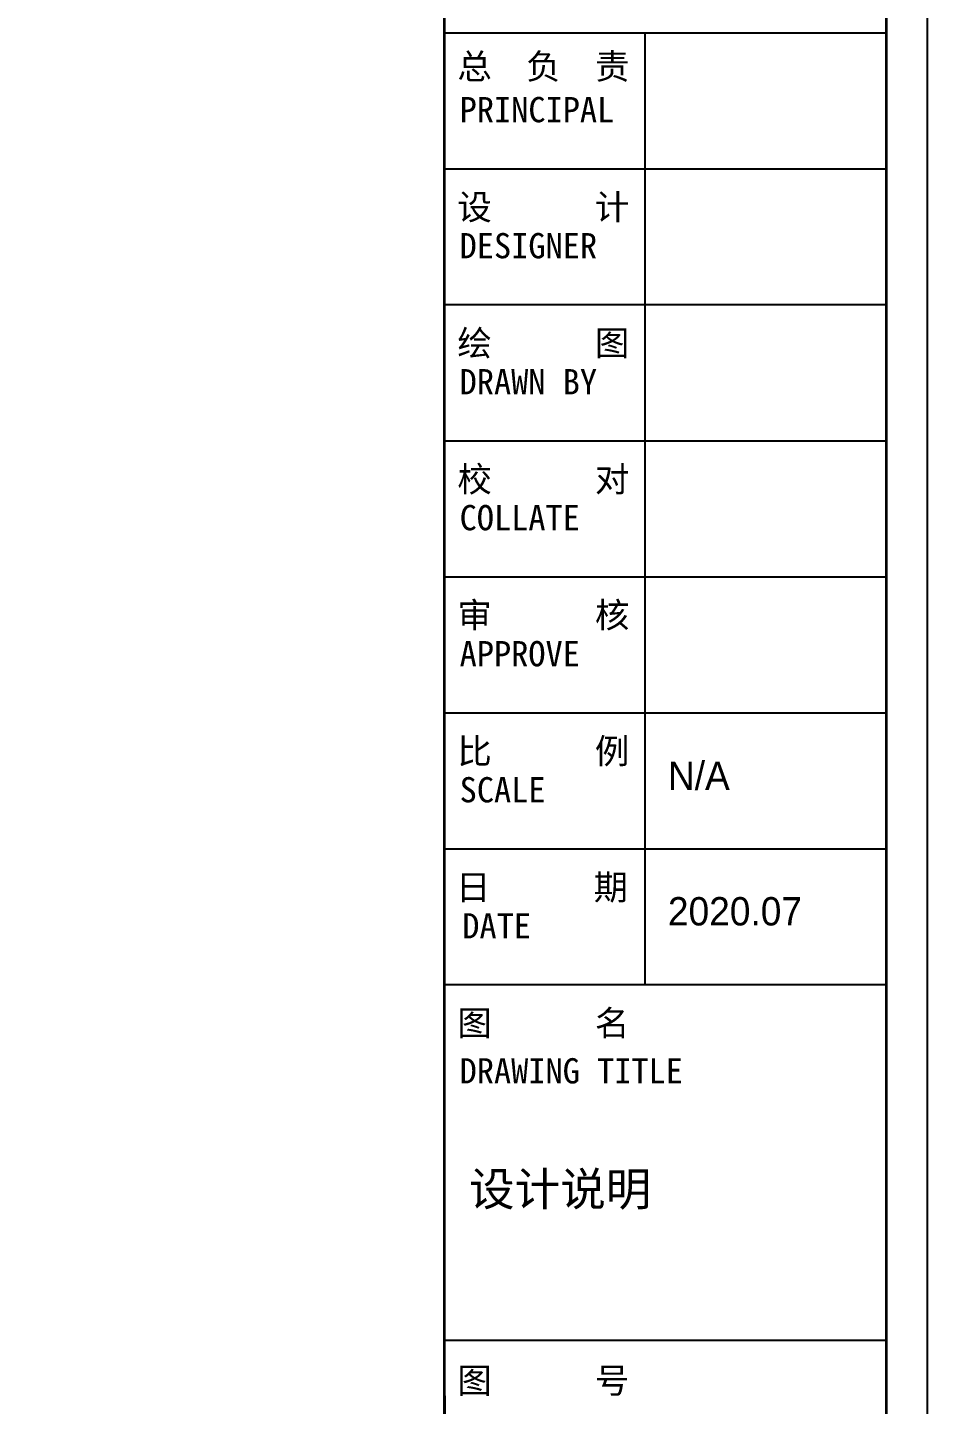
# Paper-space layout 'Layout1' of a CAD drawing. Extents: x -33 to 1767, y -6 to 331.
# Drawn here: x 1679.8 to 1747.1, y 93.3 to 196.3 of the extents above; entities that cross this region are included whole.
import ezdxf

# ---------------------------------------------------------------- set-up
doc = ezdxf.new("R2010")
doc.units = 0
doc.header["$LTSCALE"] = 10
doc.header["$MEASUREMENT"] = 0
doc.layers.add('图框', color=7, linetype='Continuous')
doc.layers.add('平面家具(活动)', color=134, linetype='Continuous')
doc.styles.add('PDC DIM', font='PMingLiU-ExtB.ttf', dxfattribs={"width": 0.8})
doc.styles.add('图框黑体', font='simhei.ttf')

# ---------------------------------------------------------------- blocks, each defined once
blk = doc.blocks.new('A$C2F647F21')
at = {"layer": '图框'}
for p, q in [((403.87, 202.07), (436.92, 202.07)), ((403.87, 202.07), (436.92, 202.07)), ((418.88, 130.86), (418.88, 202.07)), ((403.87, 191.89), (436.92, 191.89)), ((403.87, 181.72), (436.92, 181.72)), ((403.87, 171.54), (436.92, 171.54)), ((403.87, 161.36), (436.92, 161.36)), ((403.87, 151.18), (436.92, 151.18)), ((403.87, 141), (436.92, 141)), ((403.87, 130.86), (436.92, 130.86)), ((403.87, 104.23), (436.92, 104.23))]:
    blk.add_line(p, q, dxfattribs=at)
for points in [[(440, 20), (440, 316.97), (20, 316.97), (20, 20)], [(436.93, 23.07), (36.61, 23.07), (36.6, 313.9), (436.92, 313.9)]]:
    blk.add_lwpolyline(points, close=True, dxfattribs=at)
at = {"layer": '图框', "const_width": 0.203}
blk.add_lwpolyline([(403.87, 313.9), (436.92, 313.9), (436.93, 23.07), (403.88, 23.07)], close=True, dxfattribs=at)
at = {"layer": '图框', "style": '图框黑体'}
for s, height, p in [('总  负  责', 1.889, (404.84, 198.6)), ('PRINCIPAL', 1.889, (405.01, 195.37)), ('设      计', 1.889, (404.84, 188.08)), ('DESIGNER', 1.889, (405.01, 185.19)), ('绘      图', 1.889, (404.84, 177.9)), ('DRAWN BY', 1.889, (405.01, 175.01)), ('校      对', 1.889, (404.84, 167.72)), ('COLLATE', 1.889, (405.01, 164.84)), ('审      核', 1.889, (404.84, 157.55)), ('APPROVE', 1.889, (405.01, 154.66)), ('比      例', 1.889, (404.84, 147.37)), ('SCALE', 1.889, (405.01, 144.48)), ('日      期', 1.889, (404.74, 137.19)), ('DATE', 1.889, (405.21, 134.3)), ('图      名', 1.889, (404.84, 127.02)), ('DRAWING TITLE', 1.8886, (405.01, 123.45)), ('图      号', 1.889, (404.84, 100.28))]:
    blk.add_text(s, height=height, dxfattribs=at).set_placement(p)
at = {"layer": '图框', "style": 'PDC DIM'}
for tag, p, height in [('CLIENT', (412, 222.8), 2.83), ('PROJECT', (405.4, 206.44), 2.83), ('SCALE', (420.59, 145.41), 2.12), ('DATE', (420.59, 135.26), 2.12), ('DRAWINGTITLE', (405.71, 114.29), 2.83), ('SHEETNO', (411.05, 86.09), 2.83)]:
    blk.add_attdef(tag, p, '', height=height, dxfattribs=at)

psp = doc.layouts.get("Layout1")

# ---------------------------------------------------------------- block references
at = {"layer": '平面家具(活动)', "linetype": 'ByBlock'}
ref = psp.add_blockref('A$C2F647F21', (1307.09, -6.12), dxfattribs=at)
ref.add_attrib('DATE', '2020.07', (1727.68, 129.15), dxfattribs={"layer": '图框', "height": 2.121, "style": 'PDC DIM'})
ref.add_attrib('SCALE', 'N/A', (1727.68, 139.29), dxfattribs={"layer": '图框', "height": 2.121, "style": 'PDC DIM'})
ref.add_attrib('DRAWINGTITLE', '设计说明', (1712.8, 108.18), dxfattribs={"layer": '图框', "height": 2.5, "style": 'PDC DIM'})

doc.saveas('drawing.dxf')
